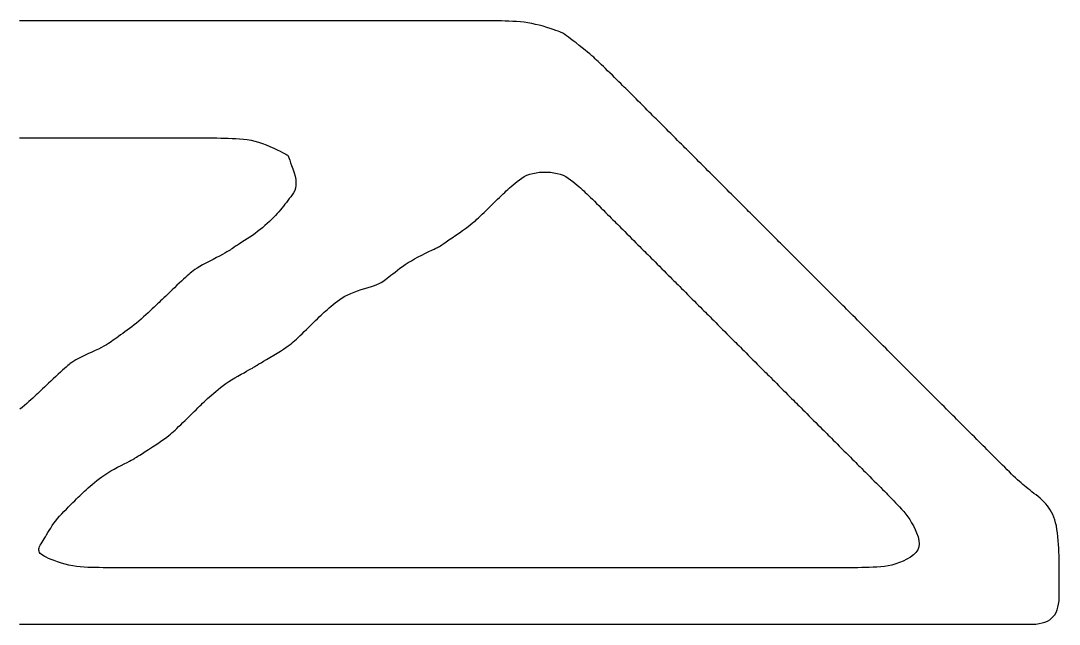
# Model space of a CAD drawing. Header units: millimetres. Extents: x 0.1 to 59.9, y 0.1 to 19.9.
# Drawn here: x 25.72 to 59.95, y 0.05 to 19.95 of the extents above; entities that cross this region are included whole.
import ezdxf

# ---------------------------------------------------------------- set-up
doc = ezdxf.new("R2010")
doc.units = ezdxf.units.MM

msp = doc.modelspace()

# ---------------------------------------------------------------- linework, layer by layer
at = {"layer": 'DESIGN'}
for points in [[(25.6875, 0.054296), (25.8125, 0.054296), (25.9375, 0.054296), (26.0625, 0.054296), (26.1875, 0.054296), (26.3125, 0.054296), (26.4375, 0.054296), (26.5625, 0.054296), (26.6875, 0.054296), (26.8125, 0.054296), (26.9375, 0.054296), (27.0625, 0.054296), (27.1875, 0.054296), (27.3125, 0.054296), (27.4375, 0.054296), (27.5625, 0.054296), (27.6875, 0.054296), (27.8125, 0.054296), (27.9375, 0.054296), (28.0625, 0.054296), (28.1875, 0.054296), (28.3125, 0.054296), (28.4375, 0.054296), (28.5625, 0.054296), (28.6875, 0.054296), (28.8125, 0.054296), (28.9375, 0.054296), (29.0625, 0.054296), (29.1875, 0.054296), (29.3125, 0.054296), (29.4375, 0.054296), (29.5625, 0.054296), (29.6875, 0.054296), (29.8125, 0.054296), (29.9375, 0.054296), (30.0625, 0.054296), (30.1875, 0.054296), (30.3125, 0.054296), (30.4375, 0.054296), (30.5625, 0.054296), (30.6875, 0.054296), (30.8125, 0.054296), (30.9375, 0.054296), (31.0625, 0.054296), (31.1875, 0.054296), (31.3125, 0.054296), (31.4375, 0.054296), (31.5625, 0.054296), (31.6875, 0.054296), (31.8125, 0.054296), (31.9375, 0.054296), (32.0625, 0.054296), (32.1875, 0.054296), (32.3125, 0.054296), (32.4375, 0.054296), (32.5625, 0.054296), (32.6875, 0.054296), (32.8125, 0.054296), (32.9375, 0.054296), (33.0625, 0.054296), (33.1875, 0.054296), (33.3125, 0.054296), (33.4375, 0.054296), (33.5625, 0.054296), (33.6875, 0.054296), (33.8125, 0.054296), (33.9375, 0.054296), (34.0625, 0.054296), (34.1875, 0.054296), (34.3125, 0.054296), (34.4375, 0.054296), (34.5625, 0.054296), (34.6875, 0.054296), (34.8125, 0.054296), (34.9375, 0.054296), (35.0625, 0.054296), (35.1875, 0.054296), (35.3125, 0.054296), (35.4375, 0.054296), (35.5625, 0.054296), (35.6875, 0.054296), (35.8125, 0.054296), (35.9375, 0.054296), (36.0625, 0.054296), (36.1875, 0.054296), (36.3125, 0.054296), (36.4375, 0.054296), (36.5625, 0.054296), (36.6875, 0.054296), (36.8125, 0.054296), (36.9375, 0.054296), (37.0625, 0.054296), (37.1875, 0.054296), (37.3125, 0.054296), (37.4375, 0.054296), (37.5625, 0.054296), (37.6875, 0.054296), (37.8125, 0.054296), (37.9375, 0.054296), (38.0625, 0.054296), (38.1875, 0.054296), (38.3125, 0.054296), (38.4375, 0.054296), (38.5625, 0.054296), (38.6875, 0.054296), (38.8125, 0.054296), (38.9375, 0.054296), (39.0625, 0.054296), (39.1875, 0.054296), (39.3125, 0.054296), (39.4375, 0.054296), (39.5625, 0.054296), (39.6875, 0.054296), (39.8125, 0.054296), (39.9375, 0.054296), (40.0625, 0.054296), (40.1875, 0.054296), (40.3125, 0.054296), (40.4375, 0.054296), (40.5625, 0.054296), (40.6875, 0.054296), (40.8125, 0.054296), (40.9375, 0.054296), (41.0625, 0.054296), (41.1875, 0.054296), (41.3125, 0.054296), (41.4375, 0.054296), (41.5625, 0.054296), (41.6875, 0.054296), (41.8125, 0.054296), (41.9375, 0.054296), (42.0625, 0.054296), (42.1875, 0.054296), (42.3125, 0.054296), (42.4375, 0.054296), (42.5625, 0.054296), (42.6875, 0.054296), (42.8125, 0.054296), (42.9375, 0.054296), (43.0625, 0.054296), (43.1875, 0.054296), (43.3125, 0.054296), (43.4375, 0.054296), (43.5625, 0.054296), (43.6875, 0.054296), (43.8125, 0.054296), (43.9375, 0.054296), (44.0625, 0.054296), (44.1875, 0.054296), (44.3125, 0.054296), (44.4375, 0.054296), (44.5625, 0.054296), (44.6875, 0.054296), (44.8125, 0.054296), (44.9375, 0.054296), (45.0625, 0.054296), (45.1875, 0.054296), (45.3125, 0.054296), (45.4375, 0.054296), (45.5625, 0.054296), (45.6875, 0.054296), (45.8125, 0.054296), (45.9375, 0.054296), (46.0625, 0.054296), (46.1875, 0.054296), (46.3125, 0.054296), (46.4375, 0.054296), (46.5625, 0.054296), (46.6875, 0.054296), (46.8125, 0.054296), (46.9375, 0.054296), (47.0625, 0.054296), (47.1875, 0.054296), (47.3125, 0.054296), (47.4375, 0.054296), (47.5625, 0.054296), (47.6875, 0.054296), (47.8125, 0.054296), (47.9375, 0.054296), (48.0625, 0.054296), (48.1875, 0.054296), (48.3125, 0.054296), (48.4375, 0.054296), (48.5625, 0.054296), (48.6875, 0.054296), (48.8125, 0.054296), (48.9375, 0.054296), (49.0625, 0.054296), (49.1875, 0.054296), (49.3125, 0.054296), (49.4375, 0.054296), (49.5625, 0.054296), (49.6875, 0.054296), (49.8125, 0.054296), (49.9375, 0.054296), (50.0625, 0.054296), (50.1875, 0.054296), (50.3125, 0.054296), (50.4375, 0.054296), (50.5625, 0.054296), (50.6875, 0.054296), (50.8125, 0.054296), (50.9375, 0.054296), (51.0625, 0.054296), (51.1875, 0.054296), (51.3125, 0.054296), (51.4375, 0.054296), (51.5625, 0.054296), (51.6875, 0.054296), (51.8125, 0.054296), (51.9375, 0.054296), (52.0625, 0.054296), (52.1875, 0.054296), (52.3125, 0.054296), (52.4375, 0.054296), (52.5625, 0.054296), (52.6875, 0.054296), (52.8125, 0.054296), (52.9375, 0.054296), (53.0625, 0.054296), (53.1875, 0.054296), (53.3125, 0.054296), (53.4375, 0.054296), (53.5625, 0.054296), (53.6875, 0.054296), (53.8125, 0.054296), (53.9375, 0.054296), (54.0625, 0.054296), (54.1875, 0.054296), (54.3125, 0.054296), (54.4375, 0.054296), (54.5625, 0.054296), (54.6875, 0.054296), (54.8125, 0.054296), (54.9375, 0.054296), (55.0625, 0.054296), (55.1875, 0.054296), (55.3125, 0.054296), (55.4375, 0.054296), (55.5625, 0.054296), (55.6875, 0.054296), (55.8125, 0.054296), (55.9375, 0.054296), (56.0625, 0.054296), (56.1875, 0.054296), (56.3125, 0.054296), (56.4375, 0.054296), (56.5625, 0.054296), (56.6875, 0.054296), (56.8125, 0.054296), (56.9375, 0.054296), (57.0625, 0.054296), (57.1875, 0.054296), (57.3125, 0.054296), (57.4375, 0.054296), (57.5625, 0.054296), (57.6875, 0.054296), (57.8125, 0.054296), (57.9375, 0.054296), (58.0625, 0.054296), (58.1875, 0.054296), (58.3125, 0.054296), (58.4375, 0.054296), (58.5625, 0.054296), (58.6875, 0.054296), (58.8125, 0.054296), (58.9375, 0.054296), (59.0625, 0.054296), (59.178839, 0.06126), (59.286517, 0.075189), (59.385535, 0.096081), (59.475891, 0.123937), (59.557587, 0.158758), (59.630622, 0.200543), (59.694995, 0.249292), (59.750708, 0.305005), (59.799457, 0.369378), (59.841242, 0.442413), (59.876063, 0.524109), (59.903919, 0.614465), (59.924811, 0.713483), (59.93874, 0.821161), (59.945704, 0.9375), (59.945704, 1.0625), (59.945704, 1.1875), (59.945704, 1.3125), (59.945704, 1.4375), (59.945704, 1.5625), (59.945704, 1.6875), (59.945704, 1.8125), (59.945704, 1.9375), (59.945704, 2.0625), (59.944083, 2.1875), (59.940841, 2.3125), (59.935978, 2.4375), (59.929494, 2.5625), (59.92139, 2.6875), (59.911664, 2.8125), (59.900318, 2.9375), (59.88735, 3.0625), (59.870661, 3.180877), (59.850249, 3.29263), (59.826114, 3.39776), (59.798258, 3.496267), (59.766679, 3.58815), (59.731378, 3.67341), (59.692355, 3.752047), (59.649609, 3.82406), (59.603379, 3.893695), (59.553663, 3.960952), (59.500463, 4.02583), (59.443777, 4.08833), (59.383607, 4.148452), (59.319952, 4.206195), (59.252811, 4.26156), (59.182186, 4.314547), (59.113592, 4.366772), (59.047029, 4.418236), (58.982498, 4.468939), (58.919998, 4.51888), (58.859529, 4.56806), (58.801092, 4.616478), (58.744686, 4.664135), (58.690311, 4.711031), (58.63297, 4.761828), (58.572663, 4.816526), (58.50939, 4.875125), (58.443151, 4.937625), (58.373945, 5.004026), (58.301773, 5.074328), (58.226635, 5.148531), (58.148531, 5.226635), (58.074328, 5.300839), (58.004026, 5.371141), (57.937625, 5.437542), (57.875125, 5.500042), (57.816526, 5.558641), (57.761828, 5.613339), (57.711031, 5.664135), (57.664135, 5.711031), (57.613339, 5.761828), (57.558641, 5.816526), (57.500042, 5.875125), (57.437542, 5.937625), (57.371141, 6.004026), (57.300839, 6.074328), (57.226635, 6.148531), (57.148531, 6.226635), (57.074328, 6.300839), (57.004026, 6.371141), (56.937625, 6.437542), (56.875125, 6.500042), (56.816526, 6.558641), (56.761828, 6.613339), (56.711031, 6.664135), (56.664135, 6.711031), (56.613339, 6.761828), (56.558641, 6.816526), (56.500042, 6.875125), (56.437542, 6.937625), (56.371141, 7.004026), (56.300839, 7.074328), (56.226635, 7.148531), (56.148531, 7.226635), (56.074328, 7.300839), (56.004026, 7.371141), (55.937625, 7.437542), (55.875125, 7.500042), (55.816526, 7.558641), (55.761828, 7.613339), (55.711031, 7.664135), (55.664135, 7.711031), (55.613339, 7.761828), (55.558641, 7.816526), (55.500042, 7.875125), (55.437542, 7.937625), (55.371141, 8.004026), (55.300839, 8.074328), (55.226635, 8.148531), (55.148531, 8.226635), (55.074328, 8.300839), (55.004026, 8.371141), (54.937625, 8.437542), (54.875125, 8.500042), (54.816526, 8.558641), (54.761828, 8.613339), (54.711031, 8.664135), (54.664135, 8.711031), (54.613339, 8.761828), (54.558641, 8.816526), (54.500042, 8.875125), (54.437542, 8.937625), (54.371141, 9.004026), (54.300839, 9.074328), (54.226635, 9.148531), (54.148531, 9.226635), (54.074328, 9.300839), (54.004026, 9.371141), (53.937625, 9.437542), (53.875125, 9.500042), (53.816526, 9.558641), (53.761828, 9.613339), (53.711031, 9.664135), (53.664135, 9.711031), (53.613339, 9.761828), (53.558641, 9.816526), (53.500042, 9.875125), (53.437542, 9.937625), (53.371141, 10.004026), (53.300839, 10.074328), (53.226635, 10.148531), (53.148531, 10.226635), (53.074328, 10.300839), (53.004026, 10.371141), (52.937625, 10.437542), (52.875125, 10.500042), (52.816526, 10.558641), (52.761828, 10.613339), (52.711031, 10.664135), (52.664135, 10.711031), (52.613339, 10.761828), (52.558641, 10.816526), (52.500042, 10.875125), (52.437542, 10.937625), (52.371141, 11.004026), (52.300839, 11.074328), (52.226635, 11.148531), (52.148531, 11.226635), (52.074328, 11.300839), (52.004026, 11.371141), (51.937625, 11.437542), (51.875125, 11.500042), (51.816526, 11.558641), (51.761828, 11.613339), (51.711031, 11.664135), (51.664135, 11.711031), (51.613339, 11.761828), (51.558641, 11.816526), (51.500042, 11.875125), (51.437542, 11.937625), (51.371141, 12.004026), (51.300839, 12.074328), (51.226635, 12.148531), (51.148531, 12.226635), (51.074328, 12.300839), (51.004026, 12.371141), (50.937625, 12.437542), (50.875125, 12.500042), (50.816526, 12.558641), (50.761828, 12.613339), (50.711031, 12.664135), (50.664135, 12.711031), (50.613339, 12.761828), (50.558641, 12.816526), (50.500042, 12.875125), (50.437542, 12.937625), (50.371141, 13.004026), (50.300839, 13.074328), (50.226635, 13.148531), (50.148531, 13.226635), (50.074328, 13.300839), (50.004026, 13.371141), (49.937625, 13.437542), (49.875125, 13.500042), (49.816526, 13.558641), (49.761828, 13.613339), (49.711031, 13.664135), (49.664135, 13.711031), (49.613339, 13.761828), (49.558641, 13.816526), (49.500042, 13.875125), (49.437542, 13.937625), (49.371141, 14.004026), (49.300839, 14.074328), (49.226635, 14.148531), (49.148531, 14.226635), (49.074328, 14.300839), (49.004026, 14.371141), (48.937625, 14.437542), (48.875125, 14.500042), (48.816526, 14.558641), (48.761828, 14.613339), (48.711031, 14.664135), (48.664135, 14.711031), (48.613339, 14.761828), (48.558641, 14.816526), (48.500042, 14.875125), (48.437542, 14.937625), (48.371141, 15.004026), (48.300839, 15.074328), (48.226635, 15.148531), (48.148531, 15.226635), (48.074328, 15.300839), (48.004026, 15.371141), (47.937625, 15.437542), (47.875125, 15.500042), (47.816526, 15.558641), (47.761828, 15.613339), (47.711031, 15.664135), (47.664135, 15.711031), (47.613339, 15.761828), (47.558641, 15.816526), (47.500042, 15.875125), (47.437542, 15.937625), (47.371141, 16.004026), (47.300839, 16.074328), (47.226635, 16.148531), (47.148531, 16.226635), (47.074328, 16.300839), (47.004026, 16.371141), (46.937625, 16.437542), (46.875125, 16.500042), (46.816526, 16.558641), (46.761828, 16.613339), (46.711031, 16.664135), (46.664135, 16.711031), (46.613339, 16.761828), (46.558641, 16.816526), (46.500042, 16.875125), (46.437542, 16.937625), (46.371141, 17.004026), (46.300839, 17.074328), (46.226635, 17.148531), (46.148531, 17.226635), (46.074328, 17.300839), (46.004026, 17.371141), (45.937625, 17.437542), (45.875125, 17.500042), (45.816526, 17.558641), (45.761828, 17.613339), (45.711031, 17.664135), (45.664135, 17.711031), (45.613083, 17.761828), (45.557873, 17.816526), (45.498507, 17.875125), (45.434984, 17.937625), (45.367304, 18.004026), (45.295467, 18.074328), (45.219474, 18.148531), (45.139323, 18.226635), (45.063586, 18.300347), (44.992261, 18.369666), (44.925348, 18.434593), (44.862848, 18.495127), (44.804761, 18.551269), (44.751086, 18.603019), (44.701823, 18.650376), (44.656974, 18.69334), (44.604509, 18.741188), (44.544429, 18.793921), (44.476734, 18.851537), (44.401423, 18.914037), (44.318498, 18.981421), (44.227957, 19.053688), (44.129801, 19.13084), (44.02403, 19.212876), (43.929076, 19.286015), (43.844941, 19.350259), (43.771623, 19.405607), (43.709123, 19.45206), (43.657441, 19.489616), (43.616576, 19.518277), (43.58653, 19.538042), (43.567301, 19.548911), (43.534851, 19.56329), (43.489179, 19.581179), (43.430286, 19.602578), (43.358172, 19.627486), (43.272836, 19.655904), (43.174279, 19.687833), (43.0625, 19.723271), (42.9375, 19.762218), (42.8125, 19.797035), (42.6875, 19.82772), (42.5625, 19.854273), (42.4375, 19.876695), (42.3125, 19.894985), (42.1875, 19.909144), (42.0625, 19.919172), (41.9375, 19.925068), (41.8125, 19.930227), (41.6875, 19.934649), (41.5625, 19.938334), (41.4375, 19.941282), (41.3125, 19.943493), (41.1875, 19.944967), (41.0625, 19.945704), (40.9375, 19.945704), (40.8125, 19.945704), (40.6875, 19.945704), (40.5625, 19.945704), (40.4375, 19.945704), (40.3125, 19.945704), (40.1875, 19.945704), (40.0625, 19.945704), (39.9375, 19.945704), (39.8125, 19.945704), (39.6875, 19.945704), (39.5625, 19.945704), (39.4375, 19.945704), (39.3125, 19.945704), (39.1875, 19.945704), (39.0625, 19.945704), (38.9375, 19.945704), (38.8125, 19.945704), (38.6875, 19.945704), (38.5625, 19.945704), (38.4375, 19.945704), (38.3125, 19.945704), (38.1875, 19.945704), (38.0625, 19.945704), (37.9375, 19.945704), (37.8125, 19.945704), (37.6875, 19.945704), (37.5625, 19.945704), (37.4375, 19.945704), (37.3125, 19.945704), (37.1875, 19.945704), (37.0625, 19.945704), (36.9375, 19.945704), (36.8125, 19.945704), (36.6875, 19.945704), (36.5625, 19.945704), (36.4375, 19.945704), (36.3125, 19.945704), (36.1875, 19.945704), (36.0625, 19.945704), (35.9375, 19.945704), (35.8125, 19.945704), (35.6875, 19.945704), (35.5625, 19.945704), (35.4375, 19.945704), (35.3125, 19.945704), (35.1875, 19.945704), (35.0625, 19.945704), (34.9375, 19.945704), (34.8125, 19.945704), (34.6875, 19.945704), (34.5625, 19.945704), (34.4375, 19.945704), (34.3125, 19.945704), (34.1875, 19.945704), (34.0625, 19.945704), (33.9375, 19.945704), (33.8125, 19.945704), (33.6875, 19.945704), (33.5625, 19.945704), (33.4375, 19.945704), (33.3125, 19.945704), (33.1875, 19.945704), (33.0625, 19.945704), (32.9375, 19.945704), (32.8125, 19.945704), (32.6875, 19.945704), (32.5625, 19.945704), (32.4375, 19.945704), (32.3125, 19.945704), (32.1875, 19.945704), (32.0625, 19.945704), (31.9375, 19.945704), (31.8125, 19.945704), (31.6875, 19.945704), (31.5625, 19.945704), (31.4375, 19.945704), (31.3125, 19.945704), (31.1875, 19.945704), (31.0625, 19.945704), (30.9375, 19.945704), (30.8125, 19.945704), (30.6875, 19.945704), (30.5625, 19.945704), (30.4375, 19.945704), (30.3125, 19.945704), (30.1875, 19.945704), (30.0625, 19.945704), (29.9375, 19.945704), (29.8125, 19.945704), (29.6875, 19.945704), (29.5625, 19.945704), (29.4375, 19.945704), (29.3125, 19.945704), (29.1875, 19.945704), (29.0625, 19.945704), (28.9375, 19.945704), (28.8125, 19.945704), (28.6875, 19.945704), (28.5625, 19.945704), (28.4375, 19.945704), (28.3125, 19.945704), (28.1875, 19.945704), (28.0625, 19.945704), (27.9375, 19.945704), (27.8125, 19.945704), (27.6875, 19.945704), (27.5625, 19.945704), (27.4375, 19.945704), (27.3125, 19.945704), (27.1875, 19.945704), (27.0625, 19.945704), (26.9375, 19.945704), (26.8125, 19.945704), (26.6875, 19.945704), (26.5625, 19.945704), (26.4375, 19.945704), (26.3125, 19.945704), (26.1875, 19.945704), (26.0625, 19.945704), (25.9375, 19.945704), (25.8125, 19.945704), (25.6875, 19.945704)], [(25.6875, 16.083467), (25.8125, 16.083467), (25.9375, 16.083467), (26.0625, 16.083467), (26.1875, 16.083467), (26.3125, 16.083467), (26.4375, 16.083467), (26.5625, 16.083467), (26.6875, 16.083467), (26.8125, 16.083467), (26.9375, 16.083467), (27.0625, 16.083467), (27.1875, 16.083467), (27.3125, 16.083467), (27.4375, 16.083467), (27.5625, 16.083467), (27.6875, 16.083467), (27.8125, 16.083467), (27.9375, 16.083467), (28.0625, 16.083467), (28.1875, 16.083467), (28.3125, 16.083467), (28.4375, 16.083467), (28.5625, 16.083467), (28.6875, 16.083467), (28.8125, 16.083467), (28.9375, 16.083467), (29.0625, 16.083467), (29.1875, 16.083467), (29.3125, 16.083467), (29.4375, 16.083467), (29.5625, 16.083467), (29.6875, 16.083467), (29.8125, 16.083467), (29.9375, 16.083467), (30.0625, 16.083467), (30.1875, 16.083467), (30.3125, 16.083467), (30.4375, 16.083467), (30.5625, 16.083467), (30.6875, 16.083467), (30.8125, 16.083467), (30.9375, 16.083467), (31.0625, 16.083467), (31.1875, 16.083467), (31.3125, 16.083467), (31.4375, 16.083467), (31.5625, 16.083467), (31.6875, 16.083467), (31.8125, 16.083467), (31.9375, 16.083467), (32.0625, 16.083467), (32.1875, 16.082364), (32.3125, 16.080157), (32.4375, 16.076846), (32.5625, 16.072432), (32.6875, 16.066914), (32.8125, 16.060293), (32.9375, 16.052568), (33.0625, 16.04374), (33.1875, 16.028475), (33.3125, 16.006775), (33.4375, 15.978638), (33.5625, 15.944065), (33.6875, 15.903056), (33.8125, 15.85561), (33.9375, 15.801728), (34.0625, 15.741411), (34.17249, 15.688159), (34.267469, 15.641974), (34.347439, 15.602855), (34.412398, 15.570802), (34.462347, 15.545816), (34.497286, 15.527896), (34.517215, 15.517043), (34.522134, 15.513255), (34.53181, 15.494317), (34.546244, 15.460226), (34.565435, 15.410984), (34.589385, 15.34659), (34.618092, 15.267045), (34.651556, 15.172348), (34.689779, 15.0625), (34.732759, 14.9375), (34.764379, 14.820069), (34.78464, 14.710206), (34.79354, 14.607912), (34.791081, 14.513186), (34.777262, 14.426029), (34.752083, 14.346441), (34.715544, 14.274422), (34.667645, 14.209971), (34.619743, 14.146008), (34.571836, 14.082532), (34.523926, 14.019544), (34.476011, 13.957044), (34.428093, 13.895032), (34.38017, 13.833508), (34.332244, 13.772471), (34.284314, 13.711922), (34.232741, 13.650405), (34.177526, 13.587921), (34.118668, 13.524469), (34.056168, 13.46005), (33.990026, 13.394663), (33.920241, 13.328308), (33.846814, 13.260986), (33.769744, 13.192696), (33.691093, 13.125854), (33.61086, 13.060459), (33.529047, 12.996512), (33.445652, 12.934012), (33.360675, 12.872959), (33.274117, 12.813354), (33.185978, 12.755196), (33.096257, 12.698486), (33.013342, 12.645762), (32.937232, 12.597024), (32.867927, 12.552273), (32.805427, 12.511508), (32.749732, 12.474729), (32.700842, 12.441936), (32.658757, 12.41313), (32.623478, 12.38831), (32.576983, 12.358625), (32.519274, 12.324074), (32.450349, 12.284658), (32.37021, 12.240376), (32.278855, 12.19123), (32.176285, 12.137217), (32.0625, 12.07834), (31.9375, 12.014597), (31.822748, 11.954267), (31.718245, 11.897351), (31.62399, 11.843848), (31.539983, 11.793758), (31.466224, 11.747081), (31.402714, 11.703817), (31.349452, 11.663967), (31.306438, 11.62753), (31.258552, 11.585847), (31.205795, 11.538918), (31.148167, 11.486743), (31.085667, 11.429323), (31.018295, 11.366656), (30.946052, 11.298744), (30.868938, 11.225585), (30.786952, 11.147181), (30.709266, 11.072753), (30.63588, 11.002301), (30.566795, 10.935825), (30.50201, 10.873325), (30.441525, 10.814801), (30.38534, 10.760253), (30.333456, 10.709681), (30.285872, 10.663085), (30.234559, 10.613475), (30.179517, 10.560852), (30.120746, 10.505214), (30.058246, 10.446562), (29.992017, 10.384896), (29.922059, 10.320217), (29.848372, 10.252523), (29.770956, 10.181815), (29.693676, 10.113159), (29.616532, 10.046555), (29.539524, 9.982003), (29.462652, 9.919503), (29.385916, 9.859055), (29.309315, 9.800659), (29.232851, 9.744315), (29.156523, 9.690023), (29.083652, 9.638095), (29.014238, 9.588532), (28.948281, 9.541333), (28.885781, 9.496499), (28.826738, 9.454029), (28.771152, 9.413924), (28.719023, 9.376184), (28.670351, 9.340808), (28.612138, 9.30281), (28.544385, 9.262191), (28.46709, 9.21895), (28.380254, 9.173087), (28.283877, 9.124603), (28.177959, 9.073497), (28.0625, 9.01977), (27.9375, 8.963421), (27.823053, 8.909956), (27.719159, 8.859376), (27.625817, 8.811679), (27.543029, 8.766867), (27.470794, 8.72494), (27.409111, 8.685896), (27.357981, 8.649737), (27.317405, 8.616462), (27.271347, 8.577499), (27.219809, 8.532848), (27.16279, 8.482509), (27.10029, 8.426481), (27.032309, 8.364765), (26.958847, 8.297361), (26.879905, 8.224269), (26.795481, 8.145489), (26.715602, 8.070779), (26.640267, 8.000139), (26.569476, 7.933569), (26.50323, 7.871069), (26.441527, 7.812639), (26.384369, 7.758279), (26.331754, 7.707989), (26.283684, 7.661769), (26.232007, 7.61309), (26.176721, 7.56195), (26.117829, 7.50835), (26.055329, 7.45229), (25.989221, 7.39377), (25.919507, 7.33279), (25.846184, 7.269351), (25.769254, 7.203451), (25.688606, 7.138401)]]:
    msp.add_lwpolyline(points, dxfattribs=at)
msp.add_lwpolyline([(26.397126, 2.360169), (26.367734, 2.391243), (26.345689, 2.424258), (26.330993, 2.459216), (26.323645, 2.496116), (26.323645, 2.534958), (26.330993, 2.575742), (26.345689, 2.618468), (26.367734, 2.663136), (26.397126, 2.709746), (26.428707, 2.760329), (26.462475, 2.814884), (26.498431, 2.873411), (26.536575, 2.935911), (26.576907, 3.002384), (26.619427, 3.072829), (26.664135, 3.147246), (26.711031, 3.225636), (26.761828, 3.30399), (26.816526, 3.382308), (26.875125, 3.460591), (26.937625, 3.538838), (27.004026, 3.617049), (27.074328, 3.695225), (27.148531, 3.773365), (27.226635, 3.851469), (27.301026, 3.925672), (27.371703, 3.995974), (27.438667, 4.062375), (27.501917, 4.124875), (27.561453, 4.183474), (27.617276, 4.238172), (27.669386, 4.288969), (27.717781, 4.335865), (27.769703, 4.384969), (27.825151, 4.436283), (27.884125, 4.489805), (27.946625, 4.545537), (28.012651, 4.603477), (28.082203, 4.663626), (28.155281, 4.725984), (28.231886, 4.790551), (28.3137, 4.854601), (28.400724, 4.918134), (28.492959, 4.981151), (28.590404, 5.043651), (28.693059, 5.105634), (28.800924, 5.167101), (28.913999, 5.228051), (29.032285, 5.288484), (29.136624, 5.341919), (29.227017, 5.388356), (29.303463, 5.427795), (29.365963, 5.460236), (29.414517, 5.485679), (29.449124, 5.504124), (29.469785, 5.515571), (29.476499, 5.52002), (29.497999, 5.533933), (29.534285, 5.557309), (29.585357, 5.59015), (29.651214, 5.632454), (29.731857, 5.684223), (29.827286, 5.745455), (29.9375, 5.816151), (30.0625, 5.896311), (30.177534, 5.9715), (30.282603, 6.041718), (30.377707, 6.106964), (30.462844, 6.16724), (30.538016, 6.222544), (30.603223, 6.272878), (30.658464, 6.31824), (30.703739, 6.358631), (30.753321, 6.403736), (30.807208, 6.453556), (30.865402, 6.508089), (30.927902, 6.567337), (30.994708, 6.631299), (31.065821, 6.699975), (31.141239, 6.773365), (31.220964, 6.851469), (31.296754, 6.925672), (31.368609, 6.995974), (31.436529, 7.062375), (31.500515, 7.124875), (31.560566, 7.183474), (31.616682, 7.238172), (31.668863, 7.288969), (31.71711, 7.335865), (31.76892, 7.385113), (31.824293, 7.436715), (31.88323, 7.49067), (31.94573, 7.546978), (32.011793, 7.605639), (32.08142, 7.666653), (32.15461, 7.730019), (32.231363, 7.795739), (32.31204, 7.860654), (32.396639, 7.924764), (32.485161, 7.988069), (32.577606, 8.050569), (32.673974, 8.112264), (32.774265, 8.173154), (32.878479, 8.233239), (32.986616, 8.292519), (33.083343, 8.345813), (33.168662, 8.393121), (33.242571, 8.434441), (33.305071, 8.469776), (33.356162, 8.499124), (33.395843, 8.522486), (33.424116, 8.539861), (33.440979, 8.55125), (33.471359, 8.570476), (33.515257, 8.597538), (33.572671, 8.632437), (33.643603, 8.675172), (33.728051, 8.725744), (33.826017, 8.784153), (33.9375, 8.850398), (34.0625, 8.92448), (34.177504, 8.994243), (34.282512, 9.059687), (34.377523, 9.120811), (34.462538, 9.177617), (34.537558, 9.230103), (34.602581, 9.278271), (34.657608, 9.322119), (34.702638, 9.361648), (34.752036, 9.405999), (34.805802, 9.455172), (34.863934, 9.509167), (34.926434, 9.567983), (34.993302, 9.631622), (35.064536, 9.700082), (35.140138, 9.773365), (35.220108, 9.851469), (35.29626, 9.925672), (35.368595, 9.995974), (35.437113, 10.062375), (35.501814, 10.124875), (35.562698, 10.183474), (35.619765, 10.238172), (35.673015, 10.288969), (35.722447, 10.335865), (35.775147, 10.38408), (35.831113, 10.433615), (35.890346, 10.48447), (35.952846, 10.536644), (36.018613, 10.590137), (36.087647, 10.644951), (36.159947, 10.701084), (36.235515, 10.758536), (36.317261, 10.813195), (36.405186, 10.865061), (36.499291, 10.914133), (36.599575, 10.960413), (36.706037, 11.003898), (36.818679, 11.044591), (36.9375, 11.08249), (37.0625, 11.117596), (37.177402, 11.152369), (37.282205, 11.186808), (37.37691, 11.220915), (37.461516, 11.254689), (37.536025, 11.28813), (37.600435, 11.321238), (37.654746, 11.354012), (37.698959, 11.386454), (37.747744, 11.422812), (37.801101, 11.463087), (37.859029, 11.507279), (37.921529, 11.555387), (37.988601, 11.607412), (38.060244, 11.663354), (38.136459, 11.723212), (38.217246, 11.786987), (38.30356, 11.850364), (38.3954, 11.913344), (38.492766, 11.975926), (38.59566, 12.038111), (38.70408, 12.099898), (38.818027, 12.161288), (38.9375, 12.22228), (39.0625, 12.282875), (39.171986, 12.335974), (39.265957, 12.381577), (39.344415, 12.419685), (39.407358, 12.450298), (39.454787, 12.473415), (39.486702, 12.489037), (39.503103, 12.497163), (39.50399, 12.497793), (39.52028, 12.508844), (39.551973, 12.530314), (39.59907, 12.562205), (39.66157, 12.604515), (39.739473, 12.657245), (39.83278, 12.720396), (39.94149, 12.793966), (40.065603, 12.877956), (40.179883, 12.956574), (40.28433, 13.029819), (40.378943, 13.097691), (40.463723, 13.160191), (40.538669, 13.217319), (40.603782, 13.269074), (40.659062, 13.315456), (40.704508, 13.356466), (40.754217, 13.402112), (40.80819, 13.452396), (40.866427, 13.507316), (40.928927, 13.566873), (40.99569, 13.631067), (41.066717, 13.699897), (41.142008, 13.773365), (41.221562, 13.851469), (41.29735, 13.925672), (41.369374, 13.995974), (41.437632, 14.062375), (41.502126, 14.124875), (41.562854, 14.183474), (41.619817, 14.238172), (41.673015, 14.288969), (41.722447, 14.335865), (41.775147, 14.38408), (41.831113, 14.433615), (41.890346, 14.48447), (41.952846, 14.536644), (42.018613, 14.590137), (42.087647, 14.644951), (42.159947, 14.701084), (42.235515, 14.758536), (42.317261, 14.808807), (42.405186, 14.851896), (42.499291, 14.887804), (42.599575, 14.91653), (42.706037, 14.938075), (42.818679, 14.952438), (42.9375, 14.95962), (43.0625, 14.95962), (43.181321, 14.952438), (43.293963, 14.938075), (43.400425, 14.91653), (43.500709, 14.887804), (43.594814, 14.851896), (43.682739, 14.808807), (43.764485, 14.758536), (43.840053, 14.701084), (43.912353, 14.644951), (43.981387, 14.590137), (44.047154, 14.536644), (44.109654, 14.48447), (44.168887, 14.433615), (44.224853, 14.38408), (44.277553, 14.335865), (44.326985, 14.288969), (44.380002, 14.238172), (44.436603, 14.183474), (44.496787, 14.124875), (44.560556, 14.062375), (44.627908, 13.995974), (44.698844, 13.925672), (44.773365, 13.851469), (44.851469, 13.773365), (44.925672, 13.699161), (44.995974, 13.628859), (45.062375, 13.562458), (45.124875, 13.499958), (45.183474, 13.441359), (45.238172, 13.386661), (45.288969, 13.335865), (45.335865, 13.288969), (45.386661, 13.238172), (45.441359, 13.183474), (45.499958, 13.124875), (45.562458, 13.062375), (45.628859, 12.995974), (45.699161, 12.925672), (45.773365, 12.851469), (45.851469, 12.773365), (45.925672, 12.699161), (45.995974, 12.628859), (46.062375, 12.562458), (46.124875, 12.499958), (46.183474, 12.441359), (46.238172, 12.386661), (46.288969, 12.335865), (46.335865, 12.288969), (46.386661, 12.238172), (46.441359, 12.183474), (46.499958, 12.124875), (46.562458, 12.062375), (46.628859, 11.995974), (46.699161, 11.925672), (46.773365, 11.851469), (46.851469, 11.773365), (46.925672, 11.699161), (46.995974, 11.628859), (47.062375, 11.562458), (47.124875, 11.499958), (47.183474, 11.441359), (47.238172, 11.386661), (47.288969, 11.335865), (47.335865, 11.288969), (47.386661, 11.238172), (47.441359, 11.183474), (47.499958, 11.124875), (47.562458, 11.062375), (47.628859, 10.995974), (47.699161, 10.925672), (47.773365, 10.851469), (47.851469, 10.773365), (47.925672, 10.699161), (47.995974, 10.628859), (48.062375, 10.562458), (48.124875, 10.499958), (48.183474, 10.441359), (48.238172, 10.386661), (48.288969, 10.335865), (48.335865, 10.288969), (48.386661, 10.238172), (48.441359, 10.183474), (48.499958, 10.124875), (48.562458, 10.062375), (48.628859, 9.995974), (48.699161, 9.925672), (48.773365, 9.851469), (48.851469, 9.773365), (48.925672, 9.699161), (48.995974, 9.628859), (49.062375, 9.562458), (49.124875, 9.499958), (49.183474, 9.441359), (49.238172, 9.386661), (49.288969, 9.335865), (49.335865, 9.288969), (49.386661, 9.238172), (49.441359, 9.183474), (49.499958, 9.124875), (49.562458, 9.062375), (49.628859, 8.995974), (49.699161, 8.925672), (49.773365, 8.851469), (49.851469, 8.773365), (49.925672, 8.699161), (49.995974, 8.628859), (50.062375, 8.562458), (50.124875, 8.499958), (50.183474, 8.441359), (50.238172, 8.386661), (50.288969, 8.335865), (50.335865, 8.288969), (50.386661, 8.238172), (50.441359, 8.183474), (50.499958, 8.124875), (50.562458, 8.062375), (50.628859, 7.995974), (50.699161, 7.925672), (50.773365, 7.851469), (50.851469, 7.773365), (50.925672, 7.699161), (50.995974, 7.628859), (51.062375, 7.562458), (51.124875, 7.499958), (51.183474, 7.441359), (51.238172, 7.386661), (51.288969, 7.335865), (51.335865, 7.288969), (51.386661, 7.238172), (51.441359, 7.183474), (51.499958, 7.124875), (51.562458, 7.062375), (51.628859, 6.995974), (51.699161, 6.925672), (51.773365, 6.851469), (51.851469, 6.773365), (51.925672, 6.699161), (51.995974, 6.628859), (52.062375, 6.562458), (52.124875, 6.499958), (52.183474, 6.441359), (52.238172, 6.386661), (52.288969, 6.335865), (52.335865, 6.288969), (52.386661, 6.238172), (52.441359, 6.183474), (52.499958, 6.124875), (52.562458, 6.062375), (52.628859, 5.995974), (52.699161, 5.925672), (52.773365, 5.851469), (52.851469, 5.773365), (52.925672, 5.699161), (52.995974, 5.628859), (53.062375, 5.562458), (53.124875, 5.499958), (53.183474, 5.441359), (53.238172, 5.386661), (53.288969, 5.335865), (53.335865, 5.288969), (53.386661, 5.238172), (53.441359, 5.183474), (53.499958, 5.124875), (53.562458, 5.062375), (53.628859, 4.995974), (53.699161, 4.925672), (53.773365, 4.851469), (53.851469, 4.773365), (53.925672, 4.699078), (53.995974, 4.628608), (54.062375, 4.561956), (54.124875, 4.499121), (54.183474, 4.440103), (54.238172, 4.384903), (54.288969, 4.33352), (54.335865, 4.285954), (54.385834, 4.234654), (54.438876, 4.179621), (54.494991, 4.120855), (54.55418, 4.058355), (54.616442, 3.992121), (54.681777, 3.922154), (54.750185, 3.848454), (54.821667, 3.77102), (54.890427, 3.68764), (54.956466, 3.598314), (55.019783, 3.503043), (55.080378, 3.401826), (55.138252, 3.294663), (55.193405, 3.181554), (55.245836, 3.0625), (55.295545, 2.9375), (55.323892, 2.819733), (55.330877, 2.709198), (55.316499, 2.605896), (55.280758, 2.509826), (55.223655, 2.420989), (55.145189, 2.339384), (55.04536, 2.265012), (54.924169, 2.197873), (54.802502, 2.138402), (54.680358, 2.086599), (54.557739, 2.042464), (54.434643, 2.005997), (54.311072, 1.977199), (54.187024, 1.956069), (54.0625, 1.942606), (53.9375, 1.936812), (53.8125, 1.931742), (53.6875, 1.927397), (53.5625, 1.923775), (53.4375, 1.920878), (53.3125, 1.918706), (53.1875, 1.917257), (53.0625, 1.916533), (52.9375, 1.916533), (52.8125, 1.916533), (52.6875, 1.916533), (52.5625, 1.916533), (52.4375, 1.916533), (52.3125, 1.916533), (52.1875, 1.916533), (52.0625, 1.916533), (51.9375, 1.916533), (51.8125, 1.916533), (51.6875, 1.916533), (51.5625, 1.916533), (51.4375, 1.916533), (51.3125, 1.916533), (51.1875, 1.916533), (51.0625, 1.916533), (50.9375, 1.916533), (50.8125, 1.916533), (50.6875, 1.916533), (50.5625, 1.916533), (50.4375, 1.916533), (50.3125, 1.916533), (50.1875, 1.916533), (50.0625, 1.916533), (49.9375, 1.916533), (49.8125, 1.916533), (49.6875, 1.916533), (49.5625, 1.916533), (49.4375, 1.916533), (49.3125, 1.916533), (49.1875, 1.916533), (49.0625, 1.916533), (48.9375, 1.916533), (48.8125, 1.916533), (48.6875, 1.916533), (48.5625, 1.916533), (48.4375, 1.916533), (48.3125, 1.916533), (48.1875, 1.916533), (48.0625, 1.916533), (47.9375, 1.916533), (47.8125, 1.916533), (47.6875, 1.916533), (47.5625, 1.916533), (47.4375, 1.916533), (47.3125, 1.916533), (47.1875, 1.916533), (47.0625, 1.916533), (46.9375, 1.916533), (46.8125, 1.916533), (46.6875, 1.916533), (46.5625, 1.916533), (46.4375, 1.916533), (46.3125, 1.916533), (46.1875, 1.916533), (46.0625, 1.916533), (45.9375, 1.916533), (45.8125, 1.916533), (45.6875, 1.916533), (45.5625, 1.916533), (45.4375, 1.916533), (45.3125, 1.916533), (45.1875, 1.916533), (45.0625, 1.916533), (44.9375, 1.916533), (44.8125, 1.916533), (44.6875, 1.916533), (44.5625, 1.916533), (44.4375, 1.916533), (44.3125, 1.916533), (44.1875, 1.916533), (44.0625, 1.916533), (43.9375, 1.916533), (43.8125, 1.916533), (43.6875, 1.916533), (43.5625, 1.916533), (43.4375, 1.916533), (43.3125, 1.916533), (43.1875, 1.916533), (43.0625, 1.916533), (42.9375, 1.916533), (42.8125, 1.916533), (42.6875, 1.916533), (42.5625, 1.916533), (42.4375, 1.916533), (42.3125, 1.916533), (42.1875, 1.916533), (42.0625, 1.916533), (41.9375, 1.916533), (41.8125, 1.916533), (41.6875, 1.916533), (41.5625, 1.916533), (41.4375, 1.916533), (41.3125, 1.916533), (41.1875, 1.916533), (41.0625, 1.916533), (40.9375, 1.916533), (40.8125, 1.916533), (40.6875, 1.916533), (40.5625, 1.916533), (40.4375, 1.916533), (40.3125, 1.916533), (40.1875, 1.916533), (40.0625, 1.916533), (39.9375, 1.916533), (39.8125, 1.916533), (39.6875, 1.916533), (39.5625, 1.916533), (39.4375, 1.916533), (39.3125, 1.916533), (39.1875, 1.916533), (39.0625, 1.916533), (38.9375, 1.916533), (38.8125, 1.916533), (38.6875, 1.916533), (38.5625, 1.916533), (38.4375, 1.916533), (38.3125, 1.916533), (38.1875, 1.916533), (38.0625, 1.916533), (37.9375, 1.916533), (37.8125, 1.916533), (37.6875, 1.916533), (37.5625, 1.916533), (37.4375, 1.916533), (37.3125, 1.916533), (37.1875, 1.916533), (37.0625, 1.916533), (36.9375, 1.916533), (36.8125, 1.916533), (36.6875, 1.916533), (36.5625, 1.916533), (36.4375, 1.916533), (36.3125, 1.916533), (36.1875, 1.916533), (36.0625, 1.916533), (35.9375, 1.916533), (35.8125, 1.916533), (35.6875, 1.916533), (35.5625, 1.916533), (35.4375, 1.916533), (35.3125, 1.916533), (35.1875, 1.916533), (35.0625, 1.916533), (34.9375, 1.916533), (34.8125, 1.916533), (34.6875, 1.916533), (34.5625, 1.916533), (34.4375, 1.916533), (34.3125, 1.916533), (34.1875, 1.916533), (34.0625, 1.916533), (33.9375, 1.916533), (33.8125, 1.916533), (33.6875, 1.916533), (33.5625, 1.916533), (33.4375, 1.916533), (33.3125, 1.916533), (33.1875, 1.916533), (33.0625, 1.916533), (32.9375, 1.916533), (32.8125, 1.916533), (32.6875, 1.916533), (32.5625, 1.916533), (32.4375, 1.916533), (32.3125, 1.916533), (32.1875, 1.916533), (32.0625, 1.916533), (31.9375, 1.916533), (31.8125, 1.916533), (31.6875, 1.916533), (31.5625, 1.916533), (31.4375, 1.916533), (31.3125, 1.916533), (31.1875, 1.916533), (31.0625, 1.916533), (30.9375, 1.916533), (30.8125, 1.916533), (30.6875, 1.916533), (30.5625, 1.916533), (30.4375, 1.916533), (30.3125, 1.916533), (30.1875, 1.916533), (30.0625, 1.916533), (29.9375, 1.916533), (29.8125, 1.916533), (29.6875, 1.916533), (29.5625, 1.916533), (29.4375, 1.916533), (29.3125, 1.916533), (29.1875, 1.916533), (29.0625, 1.916533), (28.9375, 1.916533), (28.8125, 1.916764), (28.6875, 1.917227), (28.5625, 1.91792), (28.4375, 1.918845), (28.3125, 1.920002), (28.1875, 1.921389), (28.0625, 1.923008), (27.9375, 1.924858), (27.8125, 1.931478), (27.6875, 1.942868), (27.5625, 1.959028), (27.4375, 1.979958), (27.3125, 2.005658), (27.1875, 2.036128), (27.0625, 2.071368), (26.9375, 2.111378), (26.824451, 2.150271), (26.723353, 2.188046), (26.634206, 2.224705), (26.557009, 2.260247), (26.491764, 2.294671), (26.43847, 2.327979)], close=True, dxfattribs=at)

doc.saveas('drawing.dxf')
